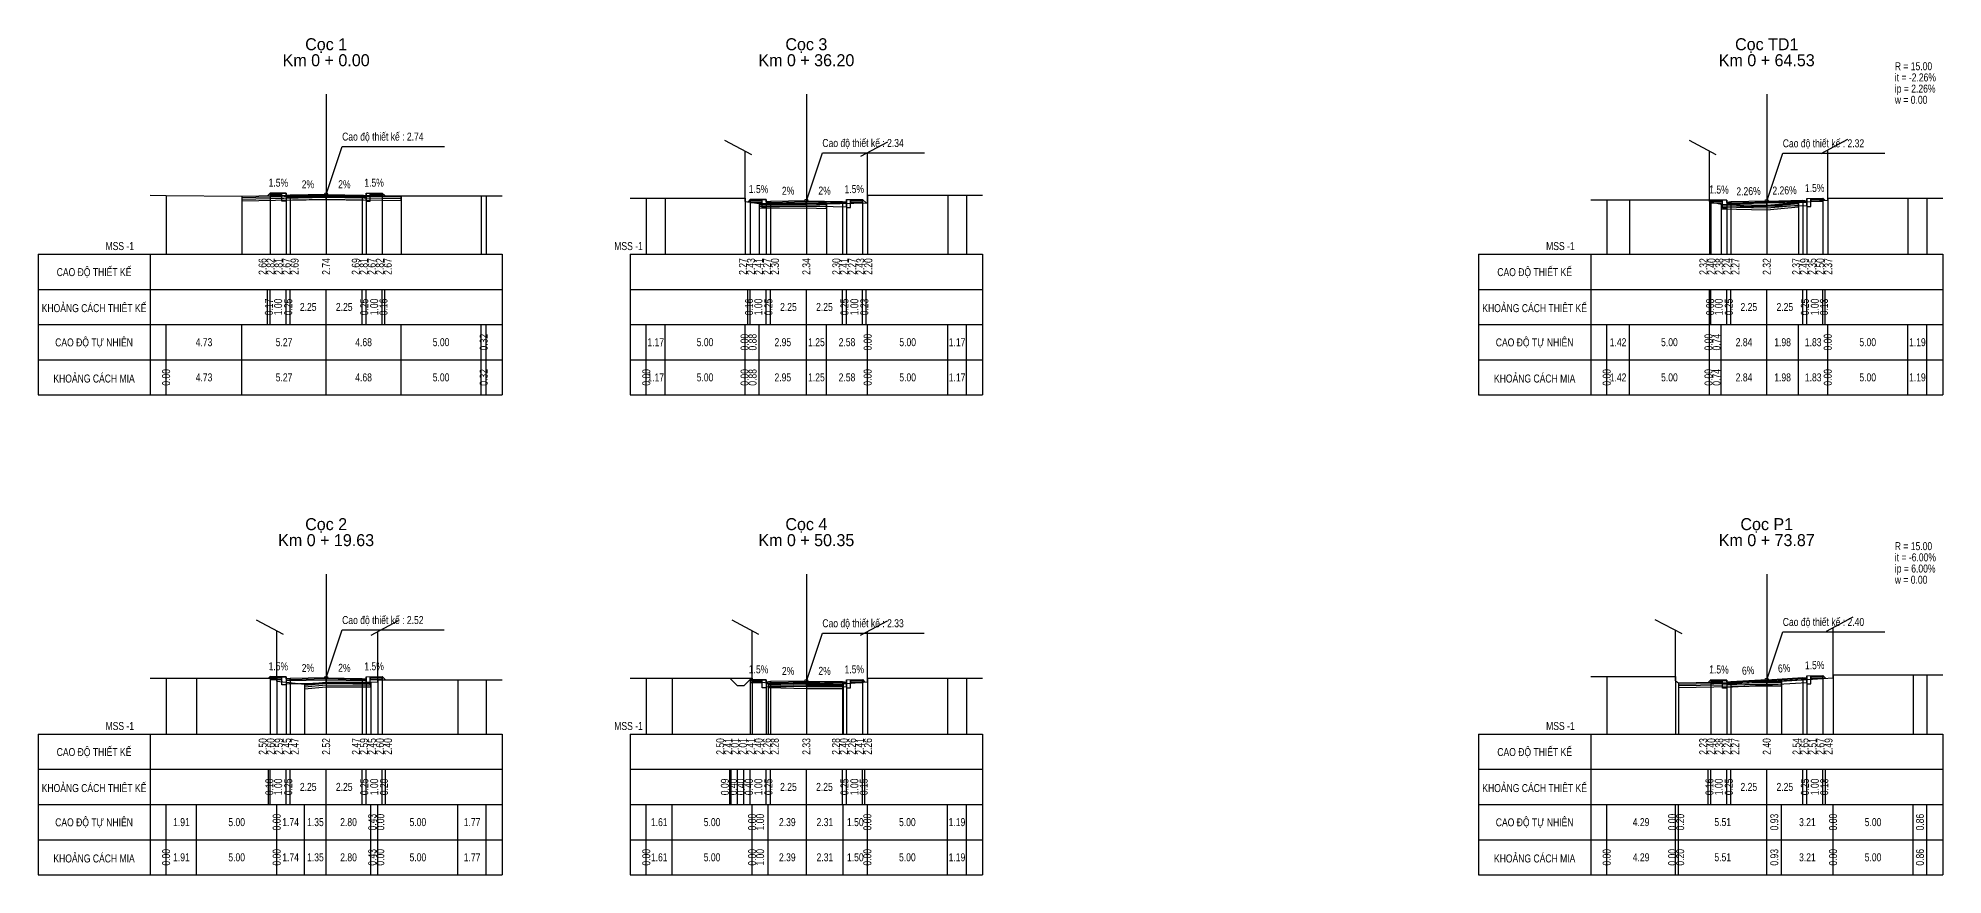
# Model space of a CAD drawing. Header units: inches. Extents: x 389 to 661, y -157 to 152.
# Drawn here: x 421.6 to 540.6, y -157.4 to -105 of the extents above; entities that cross this region are included whole.
import ezdxf
from ezdxf.enums import TextEntityAlignment as Align

# ---------------------------------------------------------------- set-up
doc = ezdxf.new("R2010")
doc.units = ezdxf.units.IN
doc.header["$MEASUREMENT"] = 0
for name, color, linetype in [('Bang TN tu nhien', 3, 'Continuous'), ('Dien sieu cao mo rong TN', 3, 'Continuous'), ('Dien thiet ke TN', 2, 'Continuous'), ('Duong cu', 8, 'Continuous'), ('Duong do thiet ke', 2, 'Continuous'), ('Duong dong trac ngang tu nhien', 9, 'Continuous'), ('KH_VAT', 8, 'Continuous'), ('Khuon duong1', 14, 'Continuous'), ('Khuon duong4', 14, 'Continuous'), ('Khuon duong8', 14, 'Continuous'), ('Khuon duong9', 14, 'Continuous'), ('Mat duong PD 1', 1, 'Continuous'), ('Ranh dan ngoai PD 1', 3, 'Continuous'), ('Taluy', 1, 'Continuous'), ('Trac ngang tu nhien', 3, 'Continuous'), ('TracNgang', 7, 'Continuous'), ('Via he', 6, 'Continuous')]:
    doc.layers.add(name, color=color, linetype=linetype)
doc.styles.add('BangTN', font='viet buddy.shx', dxfattribs={"width": 0.8})

# ---------------------------------------------------------------- blocks, each defined once
blk = doc.blocks.new('ChieuDungVat1.dwg')
at = {"layer": 'KH_VAT', "color": 6}
for points in [[(2.09, 14.6), (-6.27, 19.07)], [(0, 0), (0, 15.72)]]:
    blk.add_lwpolyline(points, dxfattribs=at)
blk = doc.blocks.new('ChieuDungVat2.dwg')
at = {"layer": 'KH_VAT', "color": 6}
for points in [[(-2.09, 14.6), (6.27, 19.07)], [(0, 0), (0, 15.72)]]:
    blk.add_lwpolyline(points, dxfattribs=at)

msp = doc.modelspace()

# ---------------------------------------------------------------- linework, layer by layer
at = {"layer": 'Bang TN tu nhien', "color": 3}
for p, q in [((439.58, -108.55), (439.58, -118.55)), ((469.58, -108.55), (469.58, -118.55)), ((529.58, -108.55), (529.58, -118.55)), ((421.58, -118.55), (421.58, -127.35)), ((421.58, -118.55), (450.58, -118.55)), ((428.58, -118.55), (428.58, -127.35)), ((450.58, -118.55), (450.58, -127.35)), ((458.58, -118.55), (458.58, -127.35)), ((458.58, -118.55), (480.58, -118.55)), ((480.58, -118.55), (480.58, -127.35)), ((511.58, -118.55), (511.58, -127.35)), ((511.58, -118.55), (540.58, -118.55)), ((518.58, -118.55), (518.58, -127.35)), ((540.58, -118.55), (540.58, -127.35)), ((421.58, -120.75), (450.58, -120.75)), ((458.58, -120.75), (480.58, -120.75)), ((511.58, -120.75), (540.58, -120.75)), ((421.58, -122.95), (450.58, -122.95)), ((458.58, -122.95), (480.58, -122.95)), ((511.58, -122.95), (540.58, -122.95)), ((421.58, -125.15), (450.58, -125.15)), ((458.58, -125.15), (480.58, -125.15)), ((511.58, -125.15), (540.58, -125.15)), ((421.58, -127.35), (450.58, -127.35)), ((458.58, -127.35), (480.58, -127.35)), ((511.58, -127.35), (540.58, -127.35)), ((439.58, -138.55), (439.58, -148.55)), ((469.58, -138.55), (469.58, -148.55)), ((529.58, -138.55), (529.58, -148.55)), ((421.58, -148.55), (421.58, -157.35)), ((421.58, -148.55), (450.58, -148.55)), ((428.58, -148.55), (428.58, -157.35)), ((450.58, -148.55), (450.58, -157.35)), ((458.58, -148.55), (458.58, -157.35)), ((458.58, -148.55), (480.58, -148.55)), ((480.58, -148.55), (480.58, -157.35)), ((511.58, -148.55), (511.58, -157.35)), ((511.58, -148.55), (540.58, -148.55)), ((518.58, -148.55), (518.58, -157.35)), ((540.58, -148.55), (540.58, -157.35)), ((421.58, -150.75), (450.58, -150.75)), ((458.58, -150.75), (480.58, -150.75)), ((511.58, -150.75), (540.58, -150.75)), ((421.58, -152.95), (450.58, -152.95)), ((458.58, -152.95), (480.58, -152.95)), ((511.58, -152.95), (540.58, -152.95)), ((421.58, -155.15), (450.58, -155.15)), ((458.58, -155.15), (480.58, -155.15)), ((511.58, -155.15), (540.58, -155.15)), ((421.58, -157.35), (450.58, -157.35)), ((458.58, -157.35), (480.58, -157.35)), ((511.58, -157.35), (540.58, -157.35))]:
    msp.add_line(p, q, dxfattribs=at)
at = {"layer": 'Dien thiet ke TN'}
for p, q in [((436.08, -114.73), (436.08, -118.55)), ((437.08, -114.74), (437.08, -118.55)), ((437.08, -114.74), (437.08, -118.55)), ((437.08, -114.88), (437.08, -118.55)), ((437.33, -114.86), (437.33, -118.55)), ((439.58, -114.81), (439.58, -118.55)), ((439.58, -114.81), (439.58, -118.55)), ((441.83, -114.86), (441.83, -118.55)), ((442.08, -114.74), (442.08, -118.55)), ((442.08, -114.74), (442.08, -118.55)), ((442.08, -114.88), (442.08, -118.55)), ((443.08, -114.73), (443.08, -118.55)), ((466.08, -115.13), (466.08, -118.55)), ((467.08, -115.14), (467.08, -118.55)), ((467.08, -115.14), (467.08, -118.55)), ((467.08, -115.28), (467.08, -118.55)), ((467.33, -115.26), (467.33, -118.55)), ((469.58, -115.21), (469.58, -118.55)), ((469.58, -115.21), (469.58, -118.55)), ((471.83, -115.26), (471.83, -118.55)), ((472.08, -115.14), (472.08, -118.55)), ((472.08, -115.14), (472.08, -118.55)), ((472.08, -115.28), (472.08, -118.55)), ((473.08, -115.13), (473.08, -118.55)), ((526.08, -115.15), (526.08, -118.55)), ((527.08, -115.17), (527.08, -118.55)), ((527.08, -115.17), (527.08, -118.55)), ((527.08, -115.31), (527.08, -118.55)), ((527.33, -115.28), (527.33, -118.55)), ((529.58, -115.23), (529.58, -118.55)), ((529.58, -115.23), (529.58, -118.55)), ((531.83, -115.18), (531.83, -118.55)), ((532.08, -115.07), (532.08, -118.55)), ((532.08, -115.07), (532.08, -118.55)), ((532.08, -115.21), (532.08, -118.55)), ((533.08, -115.05), (533.08, -118.55)), ((436.08, -144.95), (436.08, -148.55)), ((437.08, -144.96), (437.08, -148.55)), ((437.08, -144.96), (437.08, -148.55)), ((437.08, -145.1), (437.08, -148.55)), ((437.33, -145.08), (437.33, -148.55)), ((439.58, -145.03), (439.58, -148.55)), ((439.58, -145.03), (439.58, -148.55)), ((441.83, -145.08), (441.83, -148.55)), ((442.08, -144.96), (442.08, -148.55)), ((442.08, -144.96), (442.08, -148.55)), ((442.08, -145.1), (442.08, -148.55)), ((443.08, -144.95), (443.08, -148.55)), ((466.08, -145.14), (466.08, -148.55)), ((467.08, -145.16), (467.08, -148.55)), ((467.08, -145.16), (467.08, -148.55)), ((472.08, -145.16), (472.08, -148.55)), ((472.08, -145.16), (472.08, -148.55)), ((473.08, -145.14), (473.08, -148.55)), ((526.08, -145.15), (526.08, -148.55)), ((527.08, -145.17), (527.08, -148.55)), ((527.08, -145.17), (527.08, -148.55)), ((529.58, -145.15), (529.58, -148.55)), ((529.58, -145.15), (529.58, -148.55)), ((531.83, -145.01), (531.83, -148.55)), ((532.08, -144.9), (532.08, -148.55)), ((532.08, -144.9), (532.08, -148.55)), ((532.08, -145.04), (532.08, -148.55)), ((533.08, -144.88), (533.08, -148.55)), ((467.08, -145.3), (467.08, -148.55)), ((467.33, -145.27), (467.33, -148.55)), ((469.58, -145.23), (469.58, -148.55)), ((469.58, -145.23), (469.58, -148.55)), ((471.83, -145.27), (471.83, -148.55)), ((472.08, -145.3), (472.08, -148.55)), ((527.08, -145.31), (527.08, -148.55)), ((527.33, -145.28), (527.33, -148.55))]:
    msp.add_line(p, q, dxfattribs=at)
for points in [[(439.58, -114.81), (440.58, -111.81), (446.97, -111.81)], [(469.58, -115.21), (470.58, -112.21), (476.97, -112.21)], [(529.58, -115.23), (530.58, -112.23), (536.95, -112.23)], [(439.58, -145.03), (440.58, -142.03), (446.95, -142.03)], [(469.58, -145.23), (470.58, -142.23), (476.95, -142.23)], [(529.58, -145.15), (530.58, -142.15), (536.95, -142.15)]]:
    msp.add_lwpolyline(points, dxfattribs=at)
at = {"layer": 'Duong cu'}
for points in [[(434.31, -115), (439.58, -114.88), (444.26, -114.97)], [(434.31, -114.93), (434.31, -115.22), (439.58, -115.1), (444.26, -115.19), (444.26, -114.9)], [(434.31, -115.1), (439.58, -114.98), (444.26, -115.07)], [(466.63, -115.38), (466.63, -115.67), (469.58, -115.66), (470.83, -115.69), (470.83, -115.4)], [(526.74, -115.43), (526.74, -115.72), (529.58, -115.77), (531.56, -115.6), (531.56, -115.31)], [(526.74, -115.5), (529.58, -115.55), (531.56, -115.38)], [(466.63, -115.45), (469.58, -115.44), (470.83, -115.47)], [(466.63, -115.55), (469.58, -115.54), (470.83, -115.57)], [(526.74, -115.6), (529.58, -115.65), (531.56, -115.48)], [(438.23, -145.43), (438.23, -145.72), (439.58, -145.59), (442.38, -145.6), (442.38, -145.31)], [(438.23, -145.5), (439.58, -145.37), (442.38, -145.38)], [(438.23, -145.6), (439.58, -145.47), (442.38, -145.48)], [(467.19, -145.35), (467.19, -145.64), (469.58, -145.7), (471.89, -145.7), (471.89, -145.41)], [(467.19, -145.42), (469.58, -145.48), (471.89, -145.48)], [(467.19, -145.52), (469.58, -145.58), (471.89, -145.58)], [(524.07, -145.35), (524.07, -145.64), (529.58, -145.54), (530.51, -145.53), (530.51, -145.24)], [(524.07, -145.42), (529.58, -145.32), (530.51, -145.31)], [(524.07, -145.52), (529.58, -145.42), (530.51, -145.41)]]:
    msp.add_lwpolyline(points, dxfattribs=at)
at = {"layer": 'Duong do thiet ke', "color": 1}
for centre in [(439.58, -114.81), (469.58, -115.21), (529.58, -115.23), (439.58, -145.03), (469.58, -145.23), (529.58, -145.15)]:
    msp.add_circle(centre, 0.1, dxfattribs=at)
at = {"layer": 'Duong dong trac ngang tu nhien', "color": 8}
for p, q in [((429.58, -114.88), (429.58, -118.55)), ((434.31, -114.93), (434.31, -118.55)), ((439.58, -114.81), (439.58, -118.55)), ((444.26, -114.9), (444.26, -118.55)), ((449.26, -114.91), (449.26, -118.55)), ((449.58, -114.91), (449.58, -118.55)), ((459.58, -115.05), (459.58, -118.55)), ((460.75, -115.05), (460.75, -118.55)), ((465.75, -115.05), (465.75, -118.55)), ((465.75, -115.26), (465.75, -118.55)), ((466.63, -115.38), (466.63, -118.55)), ((469.58, -115.37), (469.58, -118.55)), ((470.83, -115.4), (470.83, -118.55)), ((473.41, -114.85), (473.41, -118.55)), ((473.41, -115.35), (473.41, -118.55)), ((478.41, -114.85), (478.41, -118.55)), ((479.58, -114.85), (479.58, -118.55)), ((519.58, -115.15), (519.58, -118.55)), ((521, -115.15), (521, -118.55)), ((526, -115.15), (526, -118.55)), ((526, -115.25), (526, -118.55)), ((531.56, -115.31), (531.56, -118.55)), ((533.39, -115.05), (533.39, -118.55)), ((533.39, -115.17), (533.39, -118.55)), ((538.39, -115.05), (538.39, -118.55)), ((539.58, -115.05), (539.58, -118.55)), ((526.74, -115.43), (526.74, -118.55)), ((529.58, -115.48), (529.58, -118.55)), ((429.58, -145.05), (429.58, -148.55)), ((431.49, -145.05), (431.49, -148.55)), ((436.49, -145.05), (436.49, -148.55)), ((442.81, -145.15), (442.81, -148.55)), ((447.81, -145.15), (447.81, -148.55)), ((449.58, -145.15), (449.58, -148.55)), ((459.58, -145.05), (459.58, -148.55)), ((461.19, -145.05), (461.19, -148.55)), ((466.19, -145.05), (466.19, -148.55)), ((473.39, -145.05), (473.39, -148.55)), ((478.39, -145.05), (478.39, -148.55)), ((479.58, -145.05), (479.58, -148.55)), ((519.58, -144.95), (519.58, -148.55)), ((523.87, -144.95), (523.87, -148.55)), ((533.72, -144.85), (533.72, -148.55)), ((533.72, -145.03), (533.72, -148.55)), ((538.72, -144.85), (538.72, -148.55)), ((539.58, -144.85), (539.58, -148.55)), ((436.49, -145.25), (436.49, -148.55)), ((438.23, -145.43), (438.23, -148.55)), ((439.58, -145.3), (439.58, -148.55)), ((442.38, -145.31), (442.38, -148.55)), ((442.81, -145.29), (442.81, -148.55)), ((466.19, -145.25), (466.19, -148.55)), ((467.19, -145.35), (467.19, -148.55)), ((469.58, -145.41), (469.58, -148.55)), ((471.89, -145.41), (471.89, -148.55)), ((473.39, -145.28), (473.39, -148.55)), ((523.87, -145.21), (523.87, -148.55)), ((524.07, -145.35), (524.07, -148.55)), ((529.58, -145.25), (529.58, -148.55)), ((530.51, -145.24), (530.51, -148.55))]:
    msp.add_line(p, q, dxfattribs=at)
at = {"layer": 'Khuon duong1', "color": 3}
for points in [[(437.33, -114.86), (437.33, -114.93), (437.08, -114.95), (437.08, -115.18), (439.58, -115.13), (439.58, -114.93), (439.58, -114.86), (439.58, -114.81)], [(439.58, -114.81), (439.58, -114.86), (439.58, -114.93), (439.58, -115.13), (442.08, -115.18), (442.08, -114.95), (441.83, -114.93), (441.83, -114.86)], [(467.33, -115.26), (467.33, -115.33), (467.08, -115.35), (467.08, -115.58), (469.58, -115.53), (469.58, -115.33), (469.58, -115.26), (469.58, -115.21)], [(469.58, -115.21), (469.58, -115.26), (469.58, -115.33), (469.58, -115.53), (472.08, -115.58), (472.08, -115.35), (471.83, -115.33), (471.83, -115.26)], [(527.33, -115.28), (527.33, -115.35), (527.08, -115.38), (527.08, -115.61), (529.58, -115.55), (529.58, -115.35), (529.58, -115.28), (529.58, -115.23)], [(529.58, -115.23), (529.58, -115.28), (529.58, -115.35), (529.58, -115.55), (532.08, -115.5), (532.08, -115.28), (531.83, -115.25), (531.83, -115.18)], [(437.33, -145.08), (437.33, -145.15), (437.08, -145.17), (437.08, -145.4), (439.58, -145.35), (439.58, -145.15), (439.58, -145.08), (439.58, -145.03)], [(439.58, -145.03), (439.58, -145.08), (439.58, -145.15), (439.58, -145.35), (442.08, -145.4), (442.08, -145.17), (441.83, -145.15), (441.83, -145.08)], [(527.33, -145.28), (527.33, -145.35), (527.08, -145.38), (527.08, -145.62), (529.58, -145.47), (529.58, -145.27), (529.58, -145.2), (529.58, -145.15)], [(529.58, -145.15), (529.58, -145.2), (529.58, -145.27), (529.58, -145.47), (532.08, -145.32), (532.08, -145.11), (531.83, -145.08), (531.83, -145.01)], [(467.33, -145.27), (467.33, -145.34), (467.08, -145.37), (467.08, -145.6), (469.58, -145.55), (469.58, -145.35), (469.58, -145.28), (469.58, -145.23)], [(469.58, -145.23), (469.58, -145.28), (469.58, -145.35), (469.58, -145.55), (472.08, -145.6), (472.08, -145.37), (471.83, -145.34), (471.83, -145.27)]]:
    msp.add_lwpolyline(points, dxfattribs=at)
at = {"layer": 'Khuon duong1', "color": 2}
for points in [[(437.08, -114.98), (439.58, -114.93)], [(439.58, -114.93), (442.08, -114.98)], [(467.08, -115.38), (469.58, -115.33)], [(469.58, -115.33), (472.08, -115.38)], [(527.08, -115.41), (529.58, -115.35)], [(529.58, -115.35), (532.08, -115.3)], [(437.08, -145.2), (439.58, -145.15)], [(439.58, -145.15), (442.08, -145.2)], [(529.58, -145.27), (532.08, -145.12)], [(467.08, -145.4), (469.58, -145.35)], [(469.58, -145.35), (472.08, -145.4)], [(527.08, -145.42), (529.58, -145.27)]]:
    msp.add_lwpolyline(points, dxfattribs=at)
at = {"layer": 'Khuon duong1', "color": 1}
for points in [[(437.33, -114.91), (439.58, -114.86)], [(439.58, -114.86), (441.83, -114.91)], [(467.33, -115.31), (469.58, -115.26)], [(469.58, -115.26), (471.83, -115.31)], [(527.33, -115.33), (529.58, -115.28)], [(529.58, -115.28), (531.83, -115.23)], [(437.33, -145.13), (439.58, -145.08)], [(439.58, -145.08), (441.83, -145.13)], [(529.58, -145.2), (531.83, -145.06)], [(467.33, -145.32), (469.58, -145.28)], [(469.58, -145.28), (471.83, -145.32)], [(527.33, -145.33), (529.58, -145.2)]]:
    msp.add_lwpolyline(points, dxfattribs=at)
at = {"layer": 'Khuon duong4', "color": 3}
for points in [[(436.08, -114.73), (436.08, -114.91), (436.82, -114.92), (436.82, -114.74)], [(442.34, -114.74), (442.34, -114.92), (443.08, -114.91), (443.08, -114.73)], [(466.08, -115.13), (466.08, -115.31), (466.82, -115.32), (466.82, -115.14)], [(472.34, -115.14), (472.34, -115.32), (473.08, -115.31), (473.08, -115.13)], [(526.08, -115.15), (526.08, -115.33), (526.82, -115.34), (526.82, -115.16)], [(532.34, -115.06), (532.34, -115.24), (533.08, -115.23), (533.08, -115.05)], [(436.08, -144.95), (436.08, -145.13), (436.82, -145.14), (436.82, -144.96)], [(442.34, -144.96), (442.34, -145.14), (443.08, -145.13), (443.08, -144.95)], [(466.08, -145.14), (466.08, -145.32), (466.82, -145.33), (466.82, -145.15)], [(472.34, -145.15), (472.34, -145.33), (473.08, -145.32), (473.08, -145.14)], [(526.08, -145.15), (526.08, -145.33), (526.82, -145.35), (526.82, -145.17)], [(532.34, -144.9), (532.34, -145.08), (533.08, -145.06), (533.08, -144.88)]]:
    msp.add_lwpolyline(points, dxfattribs=at)
at = {"layer": 'Khuon duong4', "color": 1}
for points in [[(436.08, -114.76), (436.82, -114.77)], [(442.34, -114.77), (443.08, -114.76)], [(466.08, -115.16), (466.82, -115.17)], [(472.34, -115.17), (473.08, -115.16)], [(526.08, -115.18), (526.82, -115.19)], [(532.34, -115.09), (533.08, -115.08)], [(436.08, -144.98), (436.82, -144.99)], [(442.34, -144.99), (443.08, -144.98)], [(466.08, -145.17), (466.82, -145.18)], [(472.34, -145.18), (473.08, -145.17)], [(532.34, -144.93), (533.08, -144.91)], [(526.08, -145.18), (526.82, -145.2)]]:
    msp.add_lwpolyline(points, dxfattribs=at)
at = {"layer": 'Khuon duong4', "color": 2}
for points in [[(436.08, -114.81), (436.82, -114.82)], [(442.34, -114.82), (443.08, -114.81)], [(466.08, -115.21), (466.82, -115.22)], [(472.34, -115.22), (473.08, -115.21)], [(526.08, -115.23), (526.82, -115.24)], [(532.34, -115.14), (533.08, -115.13)], [(436.08, -145.03), (436.82, -145.04)], [(442.34, -145.04), (443.08, -145.03)], [(532.34, -144.98), (533.08, -144.96)], [(466.08, -145.22), (466.82, -145.23)], [(472.34, -145.23), (473.08, -145.22)], [(526.08, -145.23), (526.82, -145.25)]]:
    msp.add_lwpolyline(points, dxfattribs=at)
at = {"layer": 'Khuon duong8', "color": 14}
for points in [[(437.08, -114.88), (437.08, -114.95), (437.33, -114.93), (437.33, -114.86)], [(441.83, -114.86), (441.83, -114.93), (442.08, -114.95), (442.08, -114.88)], [(467.08, -115.28), (467.08, -115.35), (467.33, -115.33), (467.33, -115.26)], [(471.83, -115.26), (471.83, -115.33), (472.08, -115.35), (472.08, -115.28)], [(527.08, -115.31), (527.08, -115.38), (527.33, -115.35), (527.33, -115.28)], [(531.83, -115.18), (531.83, -115.25), (532.08, -115.28), (532.08, -115.21)], [(437.08, -145.1), (437.08, -145.17), (437.33, -145.15), (437.33, -145.08)], [(441.83, -145.08), (441.83, -145.15), (442.08, -145.17), (442.08, -145.1)], [(531.83, -145.01), (531.83, -145.08), (532.08, -145.11), (532.08, -145.04)], [(467.08, -145.3), (467.08, -145.37), (467.33, -145.34), (467.33, -145.27)], [(471.83, -145.27), (471.83, -145.34), (472.08, -145.37), (472.08, -145.3)], [(527.08, -145.31), (527.08, -145.38), (527.33, -145.35), (527.33, -145.28)]]:
    msp.add_lwpolyline(points, dxfattribs=at)
at = {"layer": 'Khuon duong9', "color": 14}
for points in [[(437.08, -114.74), (437.08, -114.74), (437.08, -115.24), (436.82, -115.24), (436.82, -114.74), (436.82, -114.74), (437.08, -114.74)], [(442.08, -114.74), (442.08, -114.74), (442.08, -114.74), (442.08, -115.24), (442.34, -115.24), (442.34, -114.74), (442.34, -114.74)], [(467.08, -115.14), (467.08, -115.14), (467.08, -115.64), (466.82, -115.64), (466.82, -115.14), (466.82, -115.14), (467.08, -115.14)], [(472.08, -115.14), (472.08, -115.14), (472.08, -115.14), (472.08, -115.64), (472.34, -115.64), (472.34, -115.14), (472.34, -115.14)], [(527.08, -115.17), (527.08, -115.17), (527.08, -115.67), (526.82, -115.67), (526.82, -115.16), (526.82, -115.16), (527.08, -115.17)], [(532.08, -115.07), (532.08, -115.07), (532.08, -115.07), (532.08, -115.57), (532.34, -115.57), (532.34, -115.06), (532.34, -115.06)], [(437.08, -144.96), (437.08, -144.96), (437.08, -145.46), (436.82, -145.46), (436.82, -144.96), (436.82, -144.96), (437.08, -144.96)], [(442.08, -144.96), (442.08, -144.96), (442.08, -144.96), (442.08, -145.46), (442.34, -145.46), (442.34, -144.96), (442.34, -144.96)], [(467.08, -145.16), (467.08, -145.16), (467.08, -145.66), (466.82, -145.66), (466.82, -145.15), (466.82, -145.15), (467.08, -145.16)], [(472.08, -145.16), (472.08, -145.16), (472.08, -145.16), (472.08, -145.66), (472.34, -145.66), (472.34, -145.15), (472.34, -145.15)], [(527.08, -145.17), (527.08, -145.17), (527.08, -145.67), (526.82, -145.67), (526.82, -145.17), (526.82, -145.17), (527.08, -145.17)], [(532.08, -144.9), (532.08, -144.9), (532.08, -144.9), (532.08, -145.4), (532.34, -145.4), (532.34, -144.9), (532.34, -144.9)]]:
    msp.add_lwpolyline(points, dxfattribs=at)
at = {"layer": 'Mat duong PD 1'}
for points in [[(439.58, -114.81), (437.33, -114.86)], [(439.58, -114.81), (441.83, -114.86)], [(469.58, -115.21), (467.33, -115.26)], [(469.58, -115.21), (471.83, -115.26)], [(529.58, -115.23), (527.33, -115.28)], [(529.58, -115.23), (531.83, -115.18)], [(439.58, -145.03), (437.33, -145.08)], [(439.58, -145.03), (441.83, -145.08)], [(529.58, -145.15), (527.33, -145.28)], [(529.58, -145.15), (531.83, -145.01)], [(469.58, -145.23), (467.33, -145.27)], [(469.58, -145.23), (471.83, -145.27)]]:
    msp.add_lwpolyline(points, dxfattribs=at)
at = {"layer": 'Ranh dan ngoai PD 1'}
for points in [[(437.33, -114.86), (437.08, -114.88)], [(441.83, -114.86), (442.08, -114.88)], [(467.33, -115.26), (467.08, -115.28)], [(471.83, -115.26), (472.08, -115.28)], [(527.33, -115.28), (527.08, -115.31)], [(531.83, -115.18), (532.08, -115.21)], [(437.33, -145.08), (437.08, -145.1)], [(441.83, -145.08), (442.08, -145.1)], [(531.83, -145.01), (532.08, -145.04)], [(467.33, -145.27), (467.08, -145.3)], [(471.83, -145.27), (472.08, -145.3)], [(527.33, -145.28), (527.08, -145.31)]]:
    msp.add_lwpolyline(points, dxfattribs=at)
at = {"layer": 'Taluy'}
for points in [[(436.08, -114.73), (435.92, -114.9), (435.92, -114.9)], [(443.08, -114.73), (443.24, -114.88), (443.24, -114.88)], [(466.08, -115.13), (465.93, -115.29), (465.93, -115.29)], [(473.08, -115.13), (473.31, -115.35), (473.31, -115.35)], [(526.08, -115.15), (526, -115.23), (526, -115.23)], [(533.08, -115.05), (533.22, -115.19), (533.22, -115.19)], [(436.08, -144.95), (435.98, -145.05), (435.98, -145.05)], [(443.08, -144.95), (443.29, -145.15), (443.29, -145.15)], [(466.08, -145.14), (465.68, -145.54), (465.28, -145.54), (464.88, -145.14), (464.79, -145.05)], [(473.08, -145.14), (473.24, -145.3), (473.24, -145.3)], [(526.08, -145.15), (525.92, -145.32), (525.92, -145.32)], [(533.08, -144.88), (533.26, -145.06), (533.26, -145.06)]]:
    msp.add_lwpolyline(points, dxfattribs=at)
at = {"layer": 'Trac ngang tu nhien', "color": 3}
for points in [[(428.58, -114.87), (429.58, -114.88), (434.31, -114.93), (439.58, -114.81), (444.26, -114.9), (449.26, -114.91), (449.58, -114.91), (450.58, -114.91)], [(458.58, -115.05), (459.58, -115.05), (460.75, -115.05), (465.75, -115.05), (465.75, -115.26), (466.63, -115.38), (469.58, -115.37), (470.83, -115.4), (473.41, -115.35), (473.41, -114.85), (478.41, -114.85), (479.58, -114.85), (480.58, -114.85)], [(518.58, -115.15), (519.58, -115.15), (521, -115.15), (526, -115.15), (526, -115.25), (526.74, -115.43), (529.58, -115.48), (531.56, -115.31), (533.39, -115.17), (533.39, -115.05), (538.39, -115.05), (539.58, -115.05), (540.58, -115.05)], [(428.58, -145.05), (429.58, -145.05), (431.49, -145.05), (436.49, -145.05), (436.49, -145.25), (438.23, -145.43), (439.58, -145.3), (442.38, -145.31), (442.81, -145.29), (442.81, -145.15), (447.81, -145.15), (449.58, -145.15), (450.58, -145.15)], [(458.58, -145.05), (459.58, -145.05), (461.19, -145.05), (466.19, -145.05), (466.19, -145.25), (467.19, -145.35), (469.58, -145.41), (471.89, -145.41), (473.39, -145.28), (473.39, -145.05), (478.39, -145.05), (479.58, -145.05), (480.58, -145.05)], [(518.58, -144.95), (519.58, -144.95), (523.87, -144.95), (523.87, -145.21), (524.07, -145.35), (529.58, -145.25), (530.51, -145.24), (533.72, -145.03), (533.72, -144.85), (538.72, -144.85), (539.58, -144.85), (540.58, -144.85)]]:
    msp.add_lwpolyline(points, dxfattribs=at)
at = {"layer": 'TracNgang', "color": 2}
for p, q in [((435.92, -122.95), (435.92, -120.75)), ((436.08, -122.95), (436.08, -120.75)), ((437.08, -122.95), (437.08, -120.75)), ((437.33, -122.95), (437.33, -120.75)), ((439.58, -122.95), (439.58, -120.75)), ((441.83, -122.95), (441.83, -120.75)), ((442.08, -122.95), (442.08, -120.75)), ((443.08, -122.95), (443.08, -120.75)), ((443.24, -122.95), (443.24, -120.75)), ((465.93, -122.95), (465.93, -120.75)), ((466.08, -122.95), (466.08, -120.75)), ((467.08, -122.95), (467.08, -120.75)), ((467.33, -122.95), (467.33, -120.75)), ((469.58, -122.95), (469.58, -120.75)), ((471.83, -122.95), (471.83, -120.75)), ((472.08, -122.95), (472.08, -120.75)), ((473.08, -122.95), (473.08, -120.75)), ((473.31, -122.95), (473.31, -120.75)), ((526, -122.95), (526, -120.75)), ((526.08, -122.95), (526.08, -120.75)), ((527.08, -122.95), (527.08, -120.75)), ((527.33, -122.95), (527.33, -120.75)), ((529.58, -122.95), (529.58, -120.75)), ((531.83, -122.95), (531.83, -120.75)), ((532.08, -122.95), (532.08, -120.75)), ((533.08, -122.95), (533.08, -120.75)), ((533.22, -122.95), (533.22, -120.75)), ((435.98, -152.95), (435.98, -150.75)), ((436.08, -152.95), (436.08, -150.75)), ((437.08, -152.95), (437.08, -150.75)), ((437.33, -152.95), (437.33, -150.75)), ((439.58, -152.95), (439.58, -150.75)), ((441.83, -152.95), (441.83, -150.75)), ((442.08, -152.95), (442.08, -150.75)), ((443.08, -152.95), (443.08, -150.75)), ((443.29, -152.95), (443.29, -150.75)), ((464.79, -152.95), (464.79, -150.75)), ((464.88, -152.95), (464.88, -150.75)), ((465.28, -152.95), (465.28, -150.75)), ((465.68, -152.95), (465.68, -150.75)), ((466.08, -152.95), (466.08, -150.75)), ((467.08, -152.95), (467.08, -150.75)), ((467.33, -152.95), (467.33, -150.75)), ((469.58, -152.95), (469.58, -150.75)), ((471.83, -152.95), (471.83, -150.75)), ((472.08, -152.95), (472.08, -150.75)), ((473.08, -152.95), (473.08, -150.75)), ((473.24, -152.95), (473.24, -150.75)), ((525.92, -152.95), (525.92, -150.75)), ((526.08, -152.95), (526.08, -150.75)), ((527.08, -152.95), (527.08, -150.75)), ((527.33, -152.95), (527.33, -150.75)), ((529.58, -152.95), (529.58, -150.75)), ((531.83, -152.95), (531.83, -150.75)), ((532.08, -152.95), (532.08, -150.75)), ((533.08, -152.95), (533.08, -150.75)), ((533.26, -152.95), (533.26, -150.75))]:
    msp.add_line(p, q, dxfattribs=at)
at = {"layer": 'TracNgang', "color": 3}
for p, q in [((429.58, -125.15), (429.58, -122.95)), ((434.31, -125.15), (434.31, -122.95)), ((439.58, -125.15), (439.58, -122.95)), ((444.26, -125.15), (444.26, -122.95)), ((449.26, -125.15), (449.26, -122.95)), ((449.58, -125.15), (449.58, -122.95)), ((459.58, -125.15), (459.58, -122.95)), ((460.75, -125.15), (460.75, -122.95)), ((465.75, -125.15), (465.75, -122.95)), ((465.75, -125.15), (465.75, -122.95)), ((466.63, -125.15), (466.63, -122.95)), ((469.58, -125.15), (469.58, -122.95)), ((470.83, -125.15), (470.83, -122.95)), ((473.41, -125.15), (473.41, -122.95)), ((473.41, -125.15), (473.41, -122.95)), ((478.41, -125.15), (478.41, -122.95)), ((479.58, -125.15), (479.58, -122.95)), ((519.58, -125.15), (519.58, -122.95)), ((521, -125.15), (521, -122.95)), ((526, -125.15), (526, -122.95)), ((526, -125.15), (526, -122.95)), ((526.74, -125.15), (526.74, -122.95)), ((529.58, -125.15), (529.58, -122.95)), ((531.56, -125.15), (531.56, -122.95)), ((533.39, -125.15), (533.39, -122.95)), ((533.39, -125.15), (533.39, -122.95)), ((538.39, -125.15), (538.39, -122.95)), ((539.58, -125.15), (539.58, -122.95)), ((429.58, -127.35), (429.58, -125.15)), ((434.31, -127.35), (434.31, -125.15)), ((439.58, -127.35), (439.58, -125.15)), ((444.26, -127.35), (444.26, -125.15)), ((449.26, -127.35), (449.26, -125.15)), ((449.58, -127.35), (449.58, -125.15)), ((459.58, -127.35), (459.58, -125.15)), ((460.75, -127.35), (460.75, -125.15)), ((465.75, -127.35), (465.75, -125.15)), ((465.75, -127.35), (465.75, -125.15)), ((466.63, -127.35), (466.63, -125.15)), ((469.58, -127.35), (469.58, -125.15)), ((470.83, -127.35), (470.83, -125.15)), ((473.41, -127.35), (473.41, -125.15)), ((473.41, -127.35), (473.41, -125.15)), ((478.41, -127.35), (478.41, -125.15)), ((479.58, -127.35), (479.58, -125.15)), ((519.58, -127.35), (519.58, -125.15)), ((521, -127.35), (521, -125.15)), ((526, -127.35), (526, -125.15)), ((526, -127.35), (526, -125.15)), ((526.74, -127.35), (526.74, -125.15)), ((529.58, -127.35), (529.58, -125.15)), ((531.56, -127.35), (531.56, -125.15)), ((533.39, -127.35), (533.39, -125.15)), ((533.39, -127.35), (533.39, -125.15)), ((538.39, -127.35), (538.39, -125.15)), ((539.58, -127.35), (539.58, -125.15)), ((429.58, -155.15), (429.58, -152.95)), ((431.49, -155.15), (431.49, -152.95)), ((436.49, -155.15), (436.49, -152.95)), ((436.49, -155.15), (436.49, -152.95)), ((438.23, -155.15), (438.23, -152.95)), ((439.58, -155.15), (439.58, -152.95)), ((442.38, -155.15), (442.38, -152.95)), ((442.81, -155.15), (442.81, -152.95)), ((442.81, -155.15), (442.81, -152.95)), ((447.81, -155.15), (447.81, -152.95)), ((449.58, -155.15), (449.58, -152.95)), ((459.58, -155.15), (459.58, -152.95)), ((461.19, -155.15), (461.19, -152.95)), ((466.19, -155.15), (466.19, -152.95)), ((466.19, -155.15), (466.19, -152.95)), ((467.19, -155.15), (467.19, -152.95)), ((469.58, -155.15), (469.58, -152.95)), ((471.89, -155.15), (471.89, -152.95)), ((473.39, -155.15), (473.39, -152.95)), ((473.39, -155.15), (473.39, -152.95)), ((478.39, -155.15), (478.39, -152.95)), ((479.58, -155.15), (479.58, -152.95)), ((519.58, -155.15), (519.58, -152.95)), ((523.87, -155.15), (523.87, -152.95)), ((523.87, -155.15), (523.87, -152.95)), ((524.07, -155.15), (524.07, -152.95)), ((529.58, -155.15), (529.58, -152.95)), ((530.51, -155.15), (530.51, -152.95)), ((533.72, -155.15), (533.72, -152.95)), ((533.72, -155.15), (533.72, -152.95)), ((538.72, -155.15), (538.72, -152.95)), ((539.58, -155.15), (539.58, -152.95)), ((429.58, -157.35), (429.58, -155.15)), ((431.49, -157.35), (431.49, -155.15)), ((436.49, -157.35), (436.49, -155.15)), ((436.49, -157.35), (436.49, -155.15)), ((438.23, -157.35), (438.23, -155.15)), ((439.58, -157.35), (439.58, -155.15)), ((442.38, -157.35), (442.38, -155.15)), ((442.81, -157.35), (442.81, -155.15)), ((442.81, -157.35), (442.81, -155.15)), ((447.81, -157.35), (447.81, -155.15)), ((449.58, -157.35), (449.58, -155.15)), ((459.58, -157.35), (459.58, -155.15)), ((461.19, -157.35), (461.19, -155.15)), ((466.19, -157.35), (466.19, -155.15)), ((466.19, -157.35), (466.19, -155.15)), ((467.19, -157.35), (467.19, -155.15)), ((469.58, -157.35), (469.58, -155.15)), ((471.89, -157.35), (471.89, -155.15)), ((473.39, -157.35), (473.39, -155.15)), ((473.39, -157.35), (473.39, -155.15)), ((478.39, -157.35), (478.39, -155.15)), ((479.58, -157.35), (479.58, -155.15)), ((519.58, -157.35), (519.58, -155.15)), ((523.87, -157.35), (523.87, -155.15)), ((523.87, -157.35), (523.87, -155.15)), ((524.07, -157.35), (524.07, -155.15)), ((529.58, -157.35), (529.58, -155.15)), ((530.51, -157.35), (530.51, -155.15)), ((533.72, -157.35), (533.72, -155.15)), ((533.72, -157.35), (533.72, -155.15)), ((538.72, -157.35), (538.72, -155.15)), ((539.58, -157.35), (539.58, -155.15))]:
    msp.add_line(p, q, dxfattribs=at)
at = {"layer": 'Via he'}
for points in [[(437.08, -114.88), (437.08, -114.74), (437.08, -114.74), (436.08, -114.73)], [(442.08, -114.88), (442.08, -114.74), (442.08, -114.74), (443.08, -114.73)], [(467.08, -115.28), (467.08, -115.14), (467.08, -115.14), (466.08, -115.13)], [(472.08, -115.28), (472.08, -115.14), (472.08, -115.14), (473.08, -115.13)], [(527.08, -115.31), (527.08, -115.17), (527.08, -115.17), (526.08, -115.15)], [(532.08, -115.21), (532.08, -115.07), (532.08, -115.07), (533.08, -115.05)], [(437.08, -145.1), (437.08, -144.96), (437.08, -144.96), (436.08, -144.95)], [(442.08, -145.1), (442.08, -144.96), (442.08, -144.96), (443.08, -144.95)], [(467.08, -145.3), (467.08, -145.16), (467.08, -145.16), (466.08, -145.14)], [(472.08, -145.3), (472.08, -145.16), (472.08, -145.16), (473.08, -145.14)], [(527.08, -145.31), (527.08, -145.17), (527.08, -145.17), (526.08, -145.15)], [(532.08, -145.04), (532.08, -144.9), (532.08, -144.9), (533.08, -144.88)]]:
    msp.add_lwpolyline(points, dxfattribs=at)

# ---------------------------------------------------------------- block references
at = {"color": 3, "xscale": 0.2, "yscale": 0.2, "zscale": 0.2}
for name, p in [('ChieuDungVat1.dwg', (465.75, -115.26)), ('ChieuDungVat2.dwg', (473.41, -115.35)), ('ChieuDungVat1.dwg', (526, -115.25)), ('ChieuDungVat2.dwg', (533.39, -115.17)), ('ChieuDungVat1.dwg', (436.49, -145.25)), ('ChieuDungVat2.dwg', (442.81, -145.29)), ('ChieuDungVat1.dwg', (466.19, -145.25)), ('ChieuDungVat2.dwg', (473.39, -145.28)), ('ChieuDungVat1.dwg', (523.87, -145.21)), ('ChieuDungVat2.dwg', (533.72, -145.03))]:
    msp.add_blockref(name, p, dxfattribs=at)

# ---------------------------------------------------------------- texts
at = {"layer": 'Bang TN tu nhien', "color": 3, "style": 'BangTN', "width": 0.8}
for s, p in [('CAO ĐỘ THIẾT KẾ', (425.08, -119.65)), ('CAO ĐỘ THIẾT KẾ', (515.08, -119.65)), ('KHOẢNG CÁCH THIÊT KẾ', (425.08, -121.85)), ('KHOẢNG CÁCH THIÊT KẾ', (515.08, -121.85)), ('CAO ĐỘ TỰ NHIÊN', (425.08, -124.05)), ('CAO ĐỘ TỰ NHIÊN', (515.08, -124.05)), ('KHOẢNG CÁCH MIA', (425.08, -126.25)), ('KHOẢNG CÁCH MIA', (515.08, -126.25)), ('CAO ĐỘ THIẾT KẾ', (425.08, -149.65)), ('CAO ĐỘ THIẾT KẾ', (515.08, -149.65)), ('KHOẢNG CÁCH THIÊT KẾ', (425.08, -151.85)), ('KHOẢNG CÁCH THIÊT KẾ', (515.08, -151.85)), ('CAO ĐỘ TỰ NHIÊN', (425.08, -154.05)), ('CAO ĐỘ TỰ NHIÊN', (515.08, -154.05)), ('KHOẢNG CÁCH MIA', (425.08, -156.25)), ('KHOẢNG CÁCH MIA', (515.08, -156.25))]:
    msp.add_text(s, height=0.5, dxfattribs=at).set_placement(p, align=Align.MIDDLE)
at = {"layer": 'Dien sieu cao mo rong TN', "style": 'BangTN', "width": 0.8}
for s, p in [('R = 15.00', (537.58, -106.55)), ('it = -2.26%', (537.58, -107.25)), ('ip = 2.26%', (537.58, -107.95)), ('w = 0.00', (537.58, -108.65)), ('R = 15.00', (537.58, -136.55)), ('it = -6.00%', (537.58, -137.25)), ('ip = 6.00%', (537.58, -137.95)), ('w = 0.00', (537.58, -138.65))]:
    msp.add_text(s, height=0.5, dxfattribs=at).set_placement(p, align=Align.TOP_LEFT)
at = {"layer": 'Dien thiet ke TN', "color": 2, "style": 'BangTN', "width": 0.8}
for s, rotation, p in [('1.5%', 359.1406, (436.59, -114.48)), ('2%', 1.1458, (438.45, -114.58)), ('2%', 358.8542, (440.71, -114.58)), ('1.5%', 0.8594, (442.58, -114.48)), ('1.5%', 359.1406, (466.59, -114.88)), ('1.5%', 0.8594, (472.58, -114.88)), ('1.5%', 0.8594, (532.58, -114.81)), ('2%', 1.1458, (468.45, -114.98)), ('2%', 358.8542, (470.71, -114.98)), ('1.5%', 359.1406, (526.59, -114.91)), ('2.26%', 1.296, (528.45, -115.01)), ('2.26%', 1.296, (530.7, -114.96)), ('1.5%', 0.8594, (532.58, -144.64)), ('1.5%', 359.1406, (436.59, -144.71)), ('2%', 1.1458, (438.45, -144.81)), ('2%', 358.8542, (440.71, -144.81)), ('1.5%', 0.8594, (442.58, -144.71)), ('1.5%', 359.1406, (466.59, -144.9)), ('2%', 1.1458, (468.45, -145)), ('2%', 358.8542, (470.71, -145)), ('1.5%', 0.8594, (472.58, -144.9)), ('1.5%', 359.1406, (526.59, -144.91)), ('6%', 3.4336, (528.44, -144.97)), ('6%', 3.4336, (530.69, -144.83))]:
    msp.add_text(s, height=0.5, rotation=rotation, dxfattribs=at).set_placement(p, align=Align.BOTTOM_CENTER)
at = {"layer": 'Dien thiet ke TN', "char_height": 0.5, "attachment_point": 7, "style": 'BangTN'}
for s, insert in [('Cao độ thiết kế : 2.74', (440.58, -111.56)), ('Cao độ thiết kế : 2.34', (470.58, -111.96)), ('Cao độ thiết kế : 2.32', (530.58, -111.98)), ('Cao độ thiết kế : 2.52', (440.58, -141.78)), ('Cao độ thiết kế : 2.33', (470.58, -141.98)), ('Cao độ thiết kế : 2.40', (530.58, -141.9))]:
    msp.add_mtext(s, dxfattribs=dict(at, insert=insert))
at = {"layer": 'Trac ngang tu nhien', "color": 3, "style": 'BangTN'}
for s, p in [('Cọc 1', (439.58, -105.8)), ('Cọc 3', (469.58, -105.8)), ('Cọc TD1', (529.58, -105.8)), ('Km 0 + 0.00', (439.58, -106.8)), ('Km 0 + 36.20', (469.58, -106.8)), ('Km 0 + 64.53', (529.58, -106.8)), ('Cọc 2', (439.58, -135.8)), ('Cọc 4', (469.58, -135.8)), ('Cọc P1', (529.58, -135.8)), ('Km 0 + 19.63', (439.58, -136.8)), ('Km 0 + 50.35', (469.58, -136.8)), ('Km 0 + 73.87', (529.58, -136.8))]:
    msp.add_text(s, height=0.75, dxfattribs=at).set_placement(p, align=Align.CENTER)
at = {"layer": 'Trac ngang tu nhien', "color": 3, "char_height": 0.5, "style": 'BangTN'}
for insert, attachment_point in [((427.58, -118.3), 9), ((457.58, -118.3), 7), ((517.58, -118.3), 9), ((427.58, -148.3), 9), ((457.58, -148.3), 7), ((517.58, -148.3), 9)]:
    msp.add_mtext('MSS -1', dxfattribs=dict(at, insert=insert, attachment_point=attachment_point))
at = {"layer": 'TracNgang', "color": 2, "style": 'BangTN', "width": 0.8}
for s, p in [('2.66', (435.61, -118.8)), ('2.82', (436.11, -118.8)), ('2.81', (436.61, -118.8)), ('2.67', (437.11, -118.8)), ('2.69', (437.61, -118.8)), ('2.74', (439.58, -118.8)), ('2.69', (441.43, -118.8)), ('2.81', (441.93, -118.8)), ('2.67', (442.43, -118.8)), ('2.82', (442.93, -118.8)), ('2.67', (443.43, -118.8)), ('2.27', (465.62, -118.8)), ('2.43', (466.12, -118.8)), ('2.41', (466.62, -118.8)), ('2.27', (467.12, -118.8)), ('2.30', (467.62, -118.8)), ('2.34', (469.58, -118.8)), ('2.30', (471.45, -118.8)), ('2.41', (471.95, -118.8)), ('2.27', (472.45, -118.8)), ('2.43', (472.95, -118.8)), ('2.20', (473.45, -118.8)), ('2.32', (525.62, -118.8)), ('2.40', (526.12, -118.8)), ('2.38', (526.62, -118.8)), ('2.24', (527.12, -118.8)), ('2.27', (527.62, -118.8)), ('2.32', (529.58, -118.8)), ('2.37', (531.42, -118.8)), ('2.49', (531.92, -118.8)), ('2.35', (532.42, -118.8)), ('2.50', (532.92, -118.8)), ('2.37', (533.42, -118.8)), ('2.50', (435.62, -148.8)), ('2.60', (436.12, -148.8)), ('2.59', (436.62, -148.8)), ('2.45', (437.12, -148.8)), ('2.47', (437.62, -148.8)), ('2.52', (439.58, -148.8)), ('2.47', (441.44, -148.8)), ('2.59', (441.94, -148.8)), ('2.45', (442.44, -148.8)), ('2.60', (442.94, -148.8)), ('2.40', (443.44, -148.8)), ('2.50', (464.2, -148.8)), ('2.41', (464.7, -148.8)), ('2.01', (465.11, -148.8)), ('2.01', (465.61, -148.8)), ('2.41', (466.11, -148.8)), ('2.40', (466.61, -148.8)), ('2.26', (467.11, -148.8)), ('2.28', (467.61, -148.8)), ('2.33', (469.58, -148.8)), ('2.28', (471.43, -148.8)), ('2.40', (471.93, -148.8)), ('2.26', (472.43, -148.8)), ('2.41', (472.93, -148.8)), ('2.26', (473.43, -148.8)), ('2.23', (525.61, -148.8)), ('2.40', (526.11, -148.8)), ('2.38', (526.61, -148.8)), ('2.24', (527.11, -148.8)), ('2.27', (527.61, -148.8)), ('2.40', (529.58, -148.8)), ('2.54', (531.44, -148.8)), ('2.65', (531.94, -148.8)), ('2.51', (532.44, -148.8)), ('2.67', (532.94, -148.8)), ('2.49', (533.44, -148.8))]:
    msp.add_text(s, height=0.5, rotation=90, dxfattribs=at).set_placement(p, align=Align.MIDDLE_RIGHT)
for s, p in [('0.17', (436, -121.85)), ('1.00', (436.58, -121.85)), ('0.25', (437.21, -121.85)), ('0.25', (441.96, -121.85)), ('1.00', (442.58, -121.85)), ('0.16', (443.16, -121.85)), ('0.16', (466, -121.85)), ('1.00', (466.58, -121.85)), ('0.25', (467.21, -121.85)), ('0.25', (471.96, -121.85)), ('1.00', (472.58, -121.85)), ('0.23', (473.2, -121.85)), ('0.08', (526.04, -121.85)), ('1.00', (526.58, -121.85)), ('0.25', (527.21, -121.85)), ('0.25', (531.96, -121.85)), ('1.00', (532.58, -121.85)), ('0.13', (533.15, -121.85)), ('0.10', (436.03, -151.85)), ('1.00', (436.58, -151.85)), ('0.25', (437.21, -151.85)), ('0.25', (441.96, -151.85)), ('1.00', (442.58, -151.85)), ('0.20', (443.19, -151.85)), ('0.09', (464.49, -151.85)), ('0.40', (464.99, -151.85)), ('0.40', (465.49, -151.85)), ('0.40', (465.99, -151.85)), ('1.00', (466.58, -151.85)), ('0.25', (467.21, -151.85)), ('0.25', (471.96, -151.85)), ('1.00', (472.58, -151.85)), ('0.15', (473.16, -151.85)), ('0.16', (526, -151.85)), ('1.00', (526.58, -151.85)), ('0.25', (527.21, -151.85)), ('0.25', (531.96, -151.85)), ('1.00', (532.58, -151.85)), ('0.18', (533.17, -151.85))]:
    msp.add_text(s, height=0.5, rotation=90, dxfattribs=at).set_placement(p, align=Align.MIDDLE)
for p in [(438.46, -121.85), (440.71, -121.85), (468.46, -121.85), (470.71, -121.85), (528.46, -121.85), (530.71, -121.85), (438.46, -151.85), (440.71, -151.85), (468.46, -151.85), (470.71, -151.85), (528.46, -151.85), (530.71, -151.85)]:
    msp.add_text('2.25', height=0.5, dxfattribs=at).set_placement(p, align=Align.MIDDLE)
at = {"layer": 'TracNgang', "color": 3, "style": 'BangTN', "width": 0.8}
for s, p in [('0.32', (449.42, -124.05)), ('0.00', (465.72, -124.05)), ('0.88', (466.22, -124.05)), ('0.00', (473.41, -124.05)), ('0.00', (525.94, -124.05)), ('0.74', (526.44, -124.05)), ('0.00', (533.39, -124.05)), ('0.00', (429.58, -126.25)), ('0.32', (449.42, -126.25)), ('0.00', (459.58, -126.25)), ('0.00', (465.72, -126.25)), ('0.88', (466.22, -126.25)), ('0.00', (473.41, -126.25)), ('0.00', (519.58, -126.25)), ('0.00', (525.94, -126.25)), ('0.74', (526.44, -126.25)), ('0.00', (533.39, -126.25)), ('0.00', (436.49, -154.05)), ('0.43', (442.46, -154.05)), ('0.00', (442.96, -154.05)), ('0.00', (466.19, -154.05)), ('1.00', (466.69, -154.05)), ('0.00', (473.39, -154.05)), ('0.00', (523.67, -154.05)), ('0.20', (524.17, -154.05)), ('0.93', (530.05, -154.05)), ('0.00', (533.72, -154.05)), ('0.86', (539.15, -154.05)), ('0.00', (429.58, -156.25)), ('0.00', (436.49, -156.25)), ('0.43', (442.46, -156.25)), ('0.00', (442.96, -156.25)), ('0.00', (459.58, -156.25)), ('0.00', (466.19, -156.25)), ('1.00', (466.69, -156.25)), ('0.00', (473.39, -156.25)), ('0.00', (519.58, -156.25)), ('0.00', (523.67, -156.25)), ('0.20', (524.17, -156.25)), ('0.93', (530.05, -156.25)), ('0.00', (533.72, -156.25)), ('0.86', (539.15, -156.25))]:
    msp.add_text(s, height=0.5, rotation=90, dxfattribs=at).set_placement(p, align=Align.MIDDLE)
for s, p in [('4.73', (431.95, -124.05)), ('5.27', (436.95, -124.05)), ('4.68', (441.92, -124.05)), ('5.00', (446.76, -124.05)), ('1.17', (460.17, -124.05)), ('5.00', (463.25, -124.05)), ('2.95', (468.11, -124.05)), ('1.25', (470.21, -124.05)), ('2.58', (472.12, -124.05)), ('5.00', (475.91, -124.05)), ('1.17', (479, -124.05)), ('1.42', (520.29, -124.05)), ('5.00', (523.5, -124.05)), ('2.84', (528.16, -124.05)), ('1.98', (530.57, -124.05)), ('1.83', (532.48, -124.05)), ('5.00', (535.89, -124.05)), ('1.19', (538.99, -124.05)), ('4.73', (431.95, -126.25)), ('5.27', (436.95, -126.25)), ('4.68', (441.92, -126.25)), ('5.00', (446.76, -126.25)), ('1.17', (460.17, -126.25)), ('5.00', (463.25, -126.25)), ('2.95', (468.11, -126.25)), ('1.25', (470.21, -126.25)), ('2.58', (472.12, -126.25)), ('5.00', (475.91, -126.25)), ('1.17', (479, -126.25)), ('1.42', (520.29, -126.25)), ('5.00', (523.5, -126.25)), ('2.84', (528.16, -126.25)), ('1.98', (530.57, -126.25)), ('1.83', (532.48, -126.25)), ('5.00', (535.89, -126.25)), ('1.19', (538.99, -126.25)), ('1.91', (430.54, -154.05)), ('5.00', (433.99, -154.05)), ('1.74', (437.36, -154.05)), ('1.35', (438.91, -154.05)), ('2.80', (440.98, -154.05)), ('5.00', (445.31, -154.05)), ('1.77', (448.7, -154.05)), ('1.61', (460.39, -154.05)), ('5.00', (463.69, -154.05)), ('2.39', (468.39, -154.05)), ('2.31', (470.74, -154.05)), ('1.50', (472.64, -154.05)), ('5.00', (475.89, -154.05)), ('1.19', (478.99, -154.05)), ('4.29', (521.73, -154.05)), ('5.51', (526.83, -154.05)), ('3.21', (532.12, -154.05)), ('5.00', (536.22, -154.05)), ('1.91', (430.54, -156.25)), ('5.00', (433.99, -156.25)), ('1.74', (437.36, -156.25)), ('1.35', (438.91, -156.25)), ('2.80', (440.98, -156.25)), ('5.00', (445.31, -156.25)), ('1.77', (448.7, -156.25)), ('1.61', (460.39, -156.25)), ('5.00', (463.69, -156.25)), ('2.39', (468.39, -156.25)), ('2.31', (470.74, -156.25)), ('1.50', (472.64, -156.25)), ('5.00', (475.89, -156.25)), ('1.19', (478.99, -156.25)), ('4.29', (521.73, -156.25)), ('5.51', (526.83, -156.25)), ('3.21', (532.12, -156.25)), ('5.00', (536.22, -156.25))]:
    msp.add_text(s, height=0.5, dxfattribs=at).set_placement(p, align=Align.MIDDLE)

doc.saveas('drawing.dxf')
